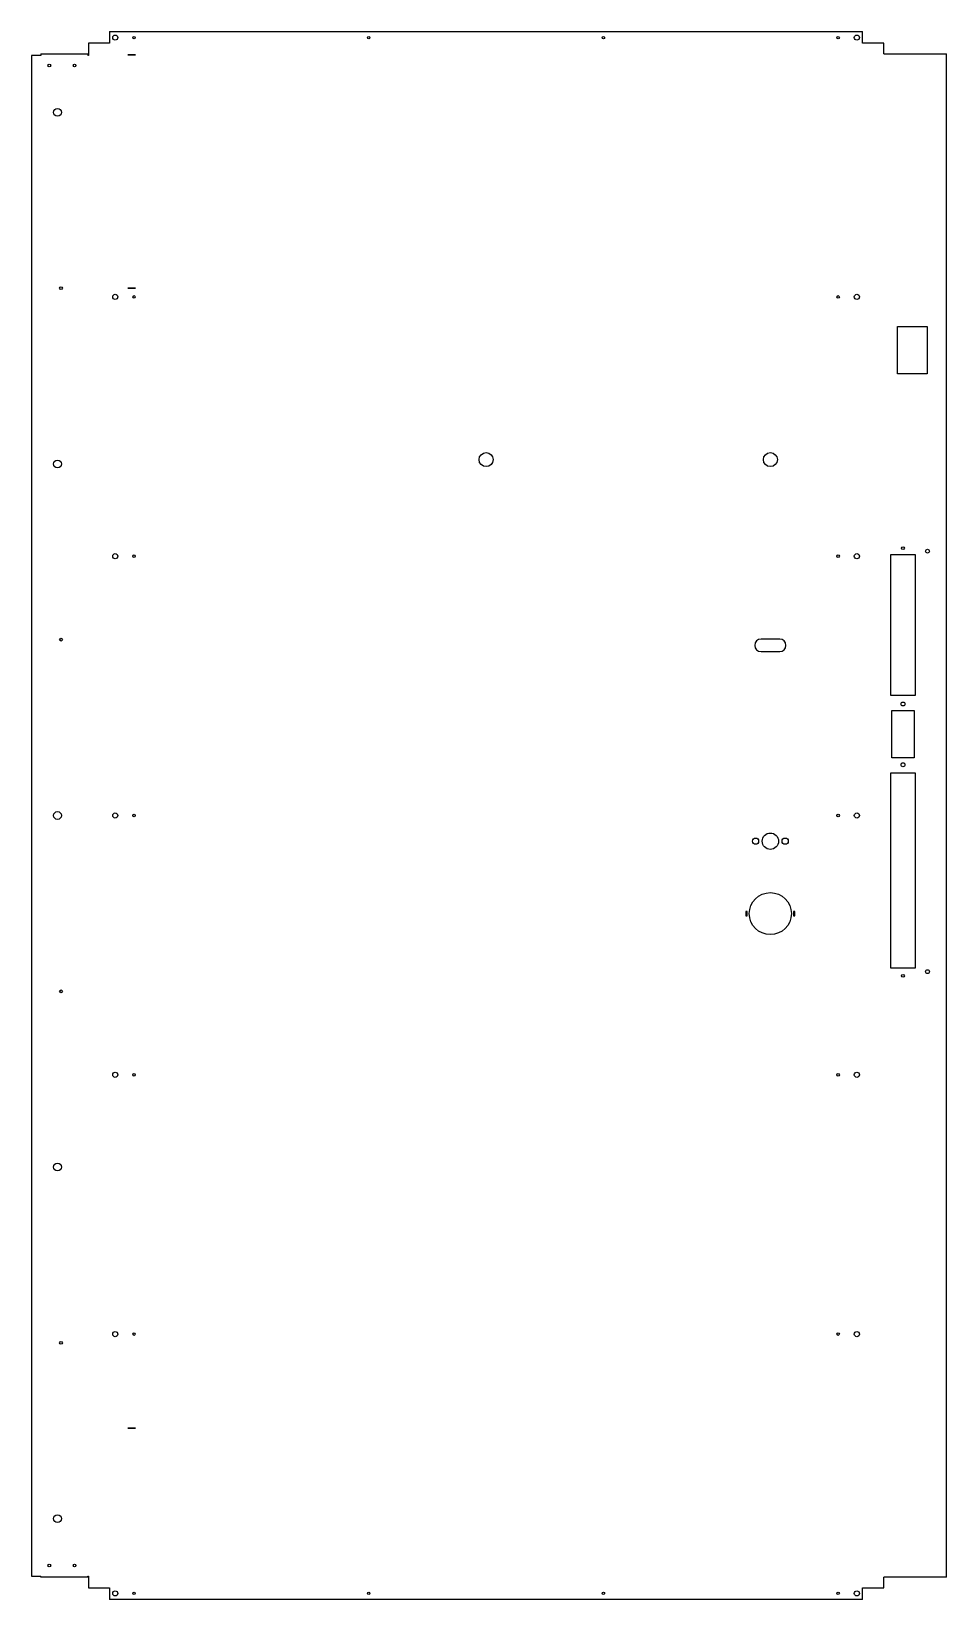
# Model space of a CAD drawing. Header units: millimetres. Extents: x -584 to 591, y -1007 to 1007.
import ezdxf

# ---------------------------------------------------------------- set-up
doc = ezdxf.new("R2010")
doc.units = ezdxf.units.MM

msp = doc.modelspace()

# ---------------------------------------------------------------- linework, layer by layer
at = {"color": 7, "linetype": 'Continuous', "lineweight": 25}
for p, q in [((-483.5, 1007), (-483.5, 992)), ((-483.5, 1007), (483.5, 1007)), ((483.5, 992), (483.5, 1007)), ((-510.6, 992), (-510.6, 976)), ((-483.5, 992), (-510.6, 992)), ((510.6, 992), (483.5, 992)), ((510.6, 978), (510.6, 992)), ((-583.8, 976), (-583.8, -977)), ((-571.8, 976), (-583.8, 976)), ((-571.8, 978), (-571.8, 976)), ((-571.8, 978), (-511.3, 978)), ((-511.3, 978), (-511.3, 976)), ((-510.6, 976), (-511.3, 976)), ((-460.1, 977), (-450, 977)), ((-460.1, 977), (-460.1, 977)), ((-450, 977), (-460.1, 977)), ((-450, 977), (-450, 977)), ((510.6, 978), (591.3, 978)), ((591.3, -978), (591.3, 978)), ((-450, 677), (-460.1, 677)), ((-460.1, 677), (-450, 677)), ((-460.1, 677), (-460.1, 677)), ((-450, 677), (-450, 677)), ((528.3, 628), (566.3, 628)), ((528.3, 567), (528.3, 628)), ((566.3, 628), (566.3, 567)), ((566.3, 567), (528.3, 567)), ((519.8, 335), (550.8, 335)), ((519.8, 154), (519.8, 335)), ((550.8, 335), (550.8, 154)), ((377, 226.5), (353, 226.5)), ((353, 210.5), (377, 210.5)), ((550.8, 154), (519.8, 154)), ((520.8, 135), (549.8, 135)), ((520.8, 74), (520.8, 135)), ((549.8, 135), (549.8, 74)), ((549.8, 74), (520.8, 74)), ((519.8, 55), (550.8, 55)), ((519.8, -196), (519.8, 55)), ((550.8, 55), (550.8, -196)), ((335.4, -123.1), (333.4, -123.1)), ((333.4, -123.1), (333.4, -128.9)), ((333.4, -128.9), (335.4, -128.9)), ((335.4, -128.9), (335.4, -123.1)), ((394.6, -123.1), (394.6, -128.9)), ((396.6, -123.1), (394.6, -123.1)), ((394.6, -128.9), (396.6, -128.9)), ((396.6, -128.9), (396.6, -123.1)), ((550.8, -196), (519.8, -196)), ((-450, -787), (-460.1, -787)), ((-460.1, -787), (-450, -787)), ((-460.1, -787), (-460.1, -787)), ((-450, -787), (-450, -787)), ((-583.8, -977), (-571.8, -977)), ((-571.8, -978), (-571.8, -977)), ((-511.3, -978), (-571.8, -978)), ((-511.3, -977), (-510.6, -977)), ((-511.3, -978), (-511.3, -977)), ((-510.6, -977), (-510.6, -992)), ((591.3, -978), (510.6, -978)), ((510.6, -992), (510.6, -978)), ((-510.6, -992), (-483.5, -992)), ((-483.5, -992), (-483.5, -1007)), ((483.5, -1007), (-483.5, -1007)), ((483.5, -992), (510.6, -992)), ((483.5, -1007), (483.5, -992))]:
    msp.add_line(p, q, dxfattribs=at)
for centre, radius in [((-476.1, 999), 3.3), ((-452, 999), 1.6), ((-150.7, 999), 1.6), ((150.7, 999), 1.6), ((452, 999), 1.6), ((476.1, 999), 3.3), ((-560.8, 963), 1.75), ((-528.3, 963), 1.75), ((-550.3, 903), 5), ((-545.8, 677.2), 1.75), ((-476.1, 666), 3.3), ((-452, 666), 1.6), ((452, 666), 1.6), ((476.1, 666), 3.3), ((0, 457), 9), ((365, 457), 9), ((-550.3, 451.5), 5), ((535.3, 343.2), 1.8), ((-476.1, 333), 3.3), ((-452, 333), 1.6), ((452, 333), 1.6), ((476.1, 333), 3.3), ((566.8, 339.5), 2.5), ((-545.8, 225.8), 1.75), ((535.3, 143.2), 2.5), ((535.3, 65.2), 2.5), ((-550.3, 0), 5), ((-476.1, 0), 3.3), ((-452, 0), 1.6), ((452, 0), 1.6), ((476.1, 0), 3.3), ((346, -33), 4), ((365, -33), 10.5), ((384, -33), 4), ((365, -126), 27), ((566.8, -200.5), 2.5), ((535.3, -205.8), 1.8), ((-545.8, -225.8), 1.75), ((-476.1, -333), 3.3), ((-452, -333), 1.6), ((452, -333), 1.6), ((476.1, -333), 3.3), ((-550.3, -451.5), 5), ((-476.1, -666), 3.3), ((-452, -666), 1.6), ((452, -666), 1.6), ((476.1, -666), 3.3), ((-545.8, -677.2), 1.75), ((-550.3, -903), 5), ((-560.8, -963), 1.75), ((-528.3, -963), 1.75), ((-476.1, -999), 3.3), ((-452, -999), 1.6), ((-150.7, -999), 1.6), ((150.7, -999), 1.6), ((452, -999), 1.6), ((476.1, -999), 3.3)]:
    msp.add_circle(centre, radius, dxfattribs=at)
for centre, start, end in [((353, 218.5), 90, 270), ((377, 218.5), 270, 90)]:
    msp.add_arc(centre, 8, start, end, dxfattribs=at)

doc.saveas('drawing.dxf')
